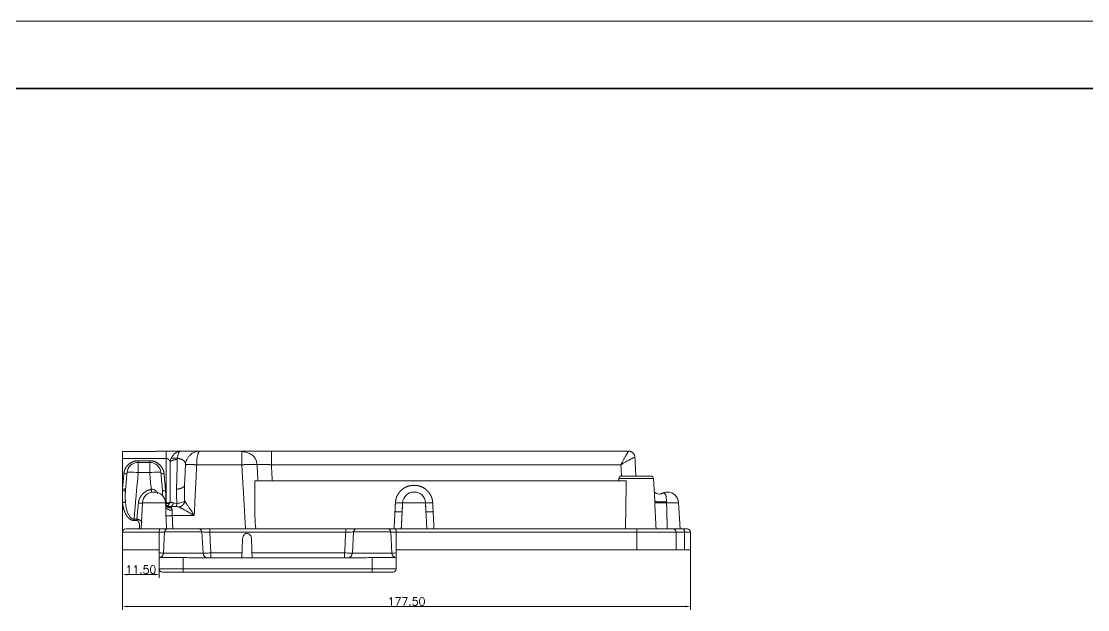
# Model space of a CAD drawing. Header units: millimetres. Extents: x 958 to 3026, y 447 to 1692.
# Drawn here: x 1344.3 to 1677.5, y 1508.7 to 1692.5 of the extents above; entities that cross this region are included whole.
import ezdxf

# ---------------------------------------------------------------- set-up
doc = ezdxf.new("R2010")
doc.units = ezdxf.units.MM
doc.layers.add('2', color=7, linetype='Continuous', true_color=0xffffff)
doc.layers.add('layer 1', color=7, linetype='Continuous')
doc.layers.add('尺寸线层2', color=3, linetype='Continuous')
doc.styles.get("Standard").update_dxf_attribs({"font": 'txt', "bigfont": 'gbcbig.shx'})
doc.styles.add('标准', font='txt.shx')
doc.dimstyles.new('小粟 Standard', dxfattribs={"dimtxt": 2.5, "dimasz": 1.5, "dimexe": 1, "dimexo": 0.05, "dimgap": 0.3, "dimtad": 1, "dimzin": 0, "dimdsep": 46, "dimtxsty": 'Standard', "dimcen": 0.09, "dimadec": 1, "dimazin": 0, "dimtfac": 1, "dimtmove": 0, "dimatfit": 3, "dimfxl": 1, "dimtolj": 1, "dimtzin": 0, "dimlwd": 13, "dimlwe": 13, "dimarcsym": 0})

# ---------------------------------------------------------------- blocks, each defined once
blk = doc.blocks.new('*D64')
at = {"layer": 'Defpoints', "color": 0}
for p in [(1375.93, 1527.4), (1387.43, 1521.4), (1387.43, 1519.64)]:
    blk.add_point(p, dxfattribs=at)
at = {"layer": '尺寸线层2', "color": 0, "lineweight": 13}
for p, q in [((1375.93, 1527.35), (1375.93, 1518.64)), ((1377.43, 1519.64), (1385.93, 1519.64)), ((1387.43, 1521.35), (1387.43, 1518.64))]:
    blk.add_line(p, q, dxfattribs=at)
at = {"layer": '尺寸线层2', "color": 0}
for points in [[(1377.43, 1519.89), (1377.43, 1519.39), (1375.93, 1519.64)], [(1385.93, 1519.89), (1385.93, 1519.39), (1387.43, 1519.64)]]:
    blk.add_solid(points, dxfattribs=at)
at = {"layer": '尺寸线层2', "color": 0, "insert": (1381.68, 1521.19), "char_height": 2.5, "attachment_point": 5, "style": '标准'}
blk.add_mtext('\\A1;11.50', dxfattribs=at)
blk = doc.blocks.new('*D65')
at = {"layer": 'Defpoints', "color": 0}
for p in [(1375.93, 1527.35), (1553.43, 1527.4), (1553.43, 1509.67)]:
    blk.add_point(p, dxfattribs=at)
at = {"layer": '尺寸线层2', "color": 0, "lineweight": 13}
for p, q in [((1375.93, 1527.3), (1375.93, 1508.67)), ((1553.43, 1527.35), (1553.43, 1508.67)), ((1377.43, 1509.67), (1551.93, 1509.67))]:
    blk.add_line(p, q, dxfattribs=at)
at = {"layer": '尺寸线层2', "color": 0}
for points in [[(1377.43, 1509.92), (1377.43, 1509.42), (1375.93, 1509.67)], [(1551.93, 1509.92), (1551.93, 1509.42), (1553.43, 1509.67)]]:
    blk.add_solid(points, dxfattribs=at)
at = {"layer": '尺寸线层2', "color": 0, "insert": (1464.68, 1511.22), "char_height": 2.5, "attachment_point": 5, "style": '标准'}
blk.add_mtext('\\A1;177.50', dxfattribs=at)

msp = doc.modelspace()

# ---------------------------------------------------------------- linework, layer by layer
at = {"layer": '2', "color": 7, "linetype": 'Continuous', "lineweight": 20}
for p, q in [((1375.926, 1558.04), (1384.926, 1558.04)), ((1389.58, 1558.2), (1386.756, 1558.2)), ((1400.111, 1558.2), (1413.214, 1558.2)), ((1422.451, 1558.2), (1534.03, 1558.2)), ((1534.033, 1558.2), (1534.03, 1558.2)), ((1380.83, 1554.7), (1384.433, 1554.7)), ((1531.001, 1549.642), (1530.963, 1548.9)), ((1542.217, 1542.66), (1541.851, 1549.642)), ((1533.327, 1548.9), (1417.315, 1548.9)), ((1381.776, 1533.9), (1382.176, 1542.071)), ((1389.436, 1540.854), (1389.377, 1542.071)), ((1389.875, 1540.9), (1390.854, 1540.9)), ((1463.455, 1542.084), (1463.309, 1539.301)), ((1470.596, 1542.084), (1470.598, 1542.084)), ((1470.743, 1539.301), (1470.598, 1542.084)), ((1550.126, 1533.9), (1549.698, 1542.084)), ((1375.926, 1527.4), (1375.926, 1532.9)), ((1376.926, 1533.9), (1387.561, 1533.9)), ((1387.426, 1532.9), (1387.426, 1527.4)), ((1389.098, 1532.953), (1388.751, 1526.322)), ((1399.756, 1533.9), (1390.097, 1533.9)), ((1401.102, 1526.322), (1400.754, 1532.953)), ((1403.181, 1533.9), (1445.672, 1533.9)), ((1448.098, 1532.953), (1447.751, 1526.322)), ((1458.756, 1533.9), (1449.097, 1533.9)), ((1460.102, 1526.322), (1459.754, 1532.953)), ((1461.288, 1533.9), (1536.676, 1533.9)), ((1461.426, 1527.4), (1461.426, 1532.9)), ((1547.926, 1533.9), (1536.676, 1533.9)), ((1547.926, 1533.9), (1550.926, 1533.9)), ((1548.926, 1532.9), (1548.926, 1527.4)), ((1552.426, 1533.9), (1550.926, 1533.9)), ((1553.426, 1532.9), (1553.426, 1527.4)), ((1375.926, 1527.4), (1387.426, 1527.4)), ((1387.426, 1527.4), (1387.426, 1526.4)), ((1461.426, 1526.4), (1461.426, 1527.4)), ((1461.426, 1527.4), (1536.676, 1527.4)), ((1536.676, 1527.4), (1548.926, 1527.4)), ((1547.559, 1527.4), (1547.559, 1527.399)), ((1548.926, 1527.4), (1551.551, 1527.4)), ((1553.426, 1527.4), (1551.551, 1527.4)), ((1387.364, 1524.9), (1387.364, 1524.9)), ((1387.426, 1521.4), (1387.426, 1524.91)), ((1397.291, 1524.9), (1451.562, 1524.9)), ((1461.426, 1521.4), (1461.426, 1524.91)), ((1461.488, 1524.9), (1461.488, 1524.9)), ((1453.926, 1520.4), (1394.926, 1520.4))]:
    msp.add_line(p, q, dxfattribs=at)
at = {"layer": '2', "color": 155, "linetype": 'Continuous', "lineweight": 13}
for p, q in [((1375.926, 1555.937), (1389.58, 1555.937)), ((1380.83, 1555.203), (1384.433, 1555.203)), ((1380.83, 1551.506), (1380.83, 1554.7)), ((1384.433, 1554.7), (1384.433, 1551.506)), ((1389.58, 1542.017), (1389.58, 1555.937)), ((1390.827, 1542.348), (1390.827, 1554.943)), ((1399.113, 1553.936), (1413.214, 1553.936)), ((1422.451, 1553.936), (1531.66, 1553.936)), ((1384.433, 1551.506), (1380.83, 1551.506)), ((1541.851, 1549.642), (1531.001, 1549.642)), ((1389.377, 1542.071), (1382.176, 1542.071)), ((1389.563, 1541.907), (1389.4, 1541.907)), ((1470.598, 1542.084), (1463.455, 1542.084)), ((1549.698, 1542.084), (1545.932, 1542.084)), ((1380.407, 1536.943), (1379.556, 1536.943)), ((1380.407, 1536.534), (1379.556, 1536.534)), ((1398.336, 1538.057), (1391.478, 1538.057)), ((1387.426, 1532.9), (1375.926, 1532.9)), ((1400.754, 1532.953), (1389.098, 1532.953)), ((1403.181, 1533.9), (1403.181, 1532.9)), ((1445.672, 1532.9), (1403.181, 1532.9)), ((1445.672, 1533.9), (1445.672, 1532.9)), ((1459.754, 1532.953), (1448.098, 1532.953)), ((1536.676, 1532.9), (1461.426, 1532.9)), ((1536.676, 1533.9), (1536.676, 1532.9)), ((1536.676, 1532.9), (1536.676, 1527.4)), ((1548.926, 1532.9), (1536.676, 1532.9)), ((1551.551, 1532.9), (1548.926, 1532.9)), ((1551.551, 1532.9), (1551.551, 1527.4)), ((1553.426, 1532.9), (1551.551, 1532.9)), ((1388.751, 1526.322), (1401.102, 1526.322)), ((1403.525, 1524.9), (1403.525, 1526.4)), ((1403.525, 1526.4), (1413.279, 1526.4)), ((1416.374, 1526.4), (1445.328, 1526.4)), ((1445.328, 1526.4), (1445.328, 1524.9)), ((1447.751, 1526.322), (1460.102, 1526.322)), ((1394.926, 1524.948), (1394.926, 1521.4)), ((1453.926, 1524.948), (1453.926, 1521.4)), ((1394.926, 1520.4), (1394.926, 1521.4)), ((1394.926, 1521.4), (1453.926, 1521.4)), ((1453.926, 1520.4), (1453.926, 1521.4))]:
    msp.add_line(p, q, dxfattribs=at)
at = {"layer": '2', "color": 7, "linetype": 'Continuous', "lineweight": 20, "extrusion": (0, 0, -1)}
for centre, radius, start, end in [((-1534.033, 1556.2), 2, 90, 112.35627), ((-1534.033, 1556.2), 2, 157.08244, 177), ((-1380.83, 1551.2), 3.5, 5, 90), ((-1384.433, 1551.2), 3.5, 90, 175), ((-1385.672, 1541.9), 3.5, 2.8, 90), ((-1385.881, 1541.9), 3.5, 90, 177.2), ((-1376.926, 1532.9), 1, 0, 90), ((-1387.253, 1526.4), 1.5, 183, 262.36063), ((-1402.6, 1526.4), 1.5, 270, 357), ((-1446.253, 1526.4), 1.5, 183, 270), ((-1461.6, 1526.4), 1.5, 277.56459, 357), ((-1460.426, 1521.4), 1, 180, 270)]:
    msp.add_arc(centre, radius, start, end, dxfattribs=at)
at = {"layer": '2', "color": 7, "linetype": 'Continuous', "lineweight": 20}
for centre, radius, start, end in [((1531.8, 1549.6), 0.8, 90, 177), ((1541.053, 1549.6), 0.8, 3, 90), ((1466.95, 1541.9), 3.5, 90, 177), ((1467.102, 1541.9), 3.5, 3, 90), ((1546.05, 1541.9), 3.5, 90, 124.02832), ((1546.202, 1541.9), 3.5, 3, 90), ((1390.097, 1532.9), 1, 90, 177), ((1399.756, 1532.9), 1, 3, 90), ((1449.097, 1532.9), 1, 90, 177), ((1458.756, 1532.9), 1, 3, 90), ((1552.426, 1532.9), 1, 0, 90), ((1388.426, 1521.4), 1, 180, 270)]:
    msp.add_arc(centre, radius, start, end, dxfattribs=at)
msp.add_ellipse((1547.926, 1532.9), major_axis=(0, 1), ratio=0.9999949, start_param=4.712389, end_param=6.2831853, dxfattribs=at)
at = {"layer": '2', "color": 155, "linetype": 'Continuous', "lineweight": 13}
msp.add_ellipse((1550.926, 1532.9), major_axis=(0, -1), ratio=0.6249918, start_param=1.5707963, end_param=3.1415927, dxfattribs=at)
at = {"layer": '2', "color": 7, "linetype": 'Continuous', "lineweight": 20}
for points, degree in [([(1375.926, 1555.937), (1375.926, 1557.548), (1375.926, 1558.04)], 2), ([(1389.58, 1558.2), (1392.343, 1558.2), (1394.139, 1558.2)], 2), ([(1413.214, 1558.2), (1413.214, 1558.2), (1413.214, 1558.192), (1413.214, 1558.176), (1413.214, 1558.152), (1413.214, 1558.119)], 5), ([(1536.339, 1550.4), (1536.236, 1552.369), (1536.133, 1554.337), (1536.03, 1556.305)], 3), ([(1375.926, 1546.291), (1375.926, 1555.937)], 1), ([(1395.31, 1547.656), (1395.617, 1553.92)], 1), ([(1417.444, 1555.792), (1417.741, 1555.226), (1417.919, 1554.598), (1417.956, 1553.959)], 3), ([(1418.248, 1548.9), (1418.151, 1550.587), (1418.053, 1552.273), (1417.956, 1553.959)], 3), ([(1376.877, 1546.18), (1377.343, 1551.506)], 1), ([(1388.386, 1546.182), (1388.231, 1547.957), (1388.075, 1549.731), (1387.92, 1551.506)], 3), ([(1375.926, 1545.771), (1375.926, 1546.291)], 1), ([(1417.315, 1548.9), (1417.315, 1537.857)], 1), ([(1533.092, 1533.9), (1533.327, 1548.9)], 1), ([(1375.926, 1542.107), (1375.926, 1545.771)], 1), ([(1385.881, 1545.4), (1385.881, 1545.4), (1385.672, 1545.4), (1385.672, 1545.4)], 3), ([(1385.672, 1545.4), (1385.672, 1545.4), (1385.881, 1545.4), (1385.881, 1545.4)], 3), ([(1467.102, 1545.4), (1467.102, 1545.4), (1466.95, 1545.4), (1466.95, 1545.4)], 3), ([(1466.95, 1545.4), (1466.95, 1545.4), (1467.102, 1545.4), (1467.102, 1545.4)], 3), ([(1542.247, 1542.084), (1542.237, 1542.276), (1542.227, 1542.468), (1542.217, 1542.66)], 3), ([(1542.294, 1542.566), (1542.265, 1542.584), (1542.242, 1542.602), (1542.227, 1542.621), (1542.218, 1542.64), (1542.217, 1542.66)], 5), ([(1542.294, 1542.566), (1542.265, 1542.584), (1542.242, 1542.602), (1542.227, 1542.621), (1542.218, 1542.64), (1542.217, 1542.66)], 5), ([(1546.202, 1545.4), (1546.202, 1545.4), (1546.05, 1545.4), (1546.05, 1545.4)], 3), ([(1546.05, 1545.4), (1546.05, 1545.4), (1546.202, 1545.4), (1546.202, 1545.4)], 3), ([(1375.926, 1533.9), (1375.926, 1542.107)], 1), ([(1389.49, 1540.609), (1389.471, 1540.657), (1389.456, 1540.706), (1389.445, 1540.755), (1389.439, 1540.804), (1389.436, 1540.854)], 5), ([(1463.309, 1539.301), (1463.339, 1539.858), (1463.368, 1540.414), (1463.397, 1540.971), (1463.427, 1541.527), (1463.456, 1542.084)], 5), ([(1463.418, 1542.061), (1463.435, 1542.065), (1463.448, 1542.069), (1463.456, 1542.074), (1463.458, 1542.079), (1463.456, 1542.084)], 5), ([(1470.596, 1542.084), (1470.626, 1541.527), (1470.656, 1540.971), (1470.685, 1540.414), (1470.714, 1539.858), (1470.743, 1539.301)], 5), ([(1470.635, 1542.061), (1470.617, 1542.065), (1470.605, 1542.069), (1470.597, 1542.074), (1470.594, 1542.079), (1470.596, 1542.084)], 5), ([(1417.543, 1533.9), (1417.467, 1535.219), (1417.391, 1536.538), (1417.315, 1537.857)], 3), ([(1375.926, 1532.9), (1375.926, 1533.9)], 1), ([(1413.226, 1524.9), (1413.429, 1530.698)], 1), ([(1416.426, 1524.9), (1416.224, 1530.698)], 1), ([(1397.291, 1524.9), (1396.503, 1524.9), (1395.715, 1524.948), (1394.926, 1524.948)], 3), ([(1453.926, 1524.948), (1453.138, 1524.948), (1452.35, 1524.9), (1451.562, 1524.9)], 3)]:
    msp.add_open_spline(points, degree=degree, dxfattribs=at)
for points, degree, knots in [([(1386.756, 1558.2), (1386.711, 1558.199), (1386.623, 1558.195), (1386.403, 1558.165), (1386.058, 1558.109), (1385.62, 1558.062), (1385.299, 1558.046), (1385.096, 1558.041), (1384.991, 1558.04), (1384.926, 1558.04)], 3, [0, 0, 0, 0, 0.1332817, 0.2596406, 0.4983963, 0.7371991, 0.8643377, 0.9174623, 1, 1, 1, 1]), ([(1391.15, 1555.927), (1391.298, 1556.208), (1391.651, 1556.873), (1392.436, 1557.651), (1393.324, 1558.128), (1393.897, 1558.179), (1394.139, 1558.2)], 3, [0, 0, 0, 0, 0.2117406, 0.5021354, 0.78966, 1, 1, 1, 1]), ([(1394.139, 1558.2), (1394.078, 1558.194), (1393.95, 1558.18), (1393.713, 1558.024), (1393.436, 1557.62), (1393.206, 1556.876), (1393.117, 1556.212), (1393.079, 1555.927)], 3, [0, 0, 0, 0, 0.1182801, 0.2491641, 0.4981889, 0.7850853, 1, 1, 1, 1]), ([(1394.139, 1558.2), (1394.856, 1558.2), (1396.144, 1558.2), (1397.858, 1558.2), (1398.711, 1558.2), (1399.411, 1558.2), (1399.936, 1558.2), (1400.111, 1558.2), (1400.111, 1558.2)], 2, [0, 0, 0, 0.125, 0.25, 0.5, 0.5, 0.75, 0.875, 1, 1, 1]), ([(1395.618, 1553.936), (1395.645, 1554.201), (1395.702, 1554.748), (1395.981, 1555.552), (1396.417, 1556.323), (1397.201, 1557.224), (1398.227, 1557.856), (1399.318, 1558.161), (1399.854, 1558.188), (1400.111, 1558.2)], 3, [0, 0, 0, 0, 0.1155884, 0.2386253, 0.3676232, 0.500526, 0.7601048, 0.8850283, 1, 1, 1, 1]), ([(1413.594, 1558.187), (1413.594, 1558.185), (1413.587, 1558.18), (1413.549, 1558.17), (1413.442, 1558.15), (1413.319, 1558.133), (1413.214, 1558.12)], 3, [0, 0, 0, 0, 0.1268694, 0.321086, 0.5310253, 1, 1, 1, 1]), ([(1417.448, 1555.793), (1417.253, 1556.155), (1416.756, 1556.818), (1415.889, 1557.352), (1415.021, 1557.684), (1414.34, 1557.878), (1413.796, 1558), (1413.429, 1558.076), (1413.281, 1558.106), (1413.214, 1558.12)], 3, [0, 0, 0, 0, 0.2416403, 0.5072249, 0.6414975, 0.7708054, 0.8911865, 0.9472504, 1, 1, 1, 1]), ([(1413.464, 1558.2), (1413.464, 1558.2), (1413.792, 1558.2), (1414.779, 1558.2), (1417.41, 1558.2), (1419.794, 1558.2), (1421.52, 1558.2), (1422.451, 1558.2)], 2, [0, 0, 0, 0.125, 0.25, 0.5, 0.75, 0.875, 1, 1, 1]), ([(1534.033, 1558.2), (1534.539, 1558.2), (1535.042, 1558), (1535.777, 1557.303), (1536.003, 1556.811), (1536.03, 1556.305)], 3, [0, 0, 0, 0, 0.5, 0.5, 1, 1, 1, 1]), ([(1389.58, 1555.937), (1389.706, 1555.937), (1389.832, 1555.917), (1389.955, 1555.878), (1390.25, 1555.734), (1390.5, 1555.496), (1390.63, 1555.327), (1390.738, 1555.141), (1390.827, 1554.943)], 5, [0, 0, 0, 0, 0, 0, 0.3975342, 0.3975342, 0.3975342, 1, 1, 1, 1, 1, 1]), ([(1380.83, 1551.506), (1379.921, 1551.584), (1379.018, 1551.63), (1377.729, 1551.63), (1377.35, 1551.584), (1377.343, 1551.506)], 3, [0, 0, 0, 0, 0.5, 0.5, 1, 1, 1, 1]), ([(1387.92, 1551.506), (1387.913, 1551.584), (1387.534, 1551.63), (1386.245, 1551.63), (1385.342, 1551.584), (1384.433, 1551.506)], 3, [0, 0, 0, 0, 0.5, 0.5, 1, 1, 1, 1]), ([(1541.053, 1550.4), (1541.053, 1550.4), (1540.554, 1550.4), (1538.841, 1550.4), (1537.638, 1550.4), (1535.215, 1550.4), (1534.012, 1550.4), (1532.299, 1550.4), (1531.801, 1550.4), (1531.8, 1550.4)], 3, [0, 0, 0, 0, 0.2500237, 0.2500237, 0.5000475, 0.5000475, 0.7500712, 0.7500712, 1, 1, 1, 1]), ([(1544.345, 1544.948), (1544.223, 1544.837), (1543.919, 1544.743), (1543.227, 1544.814), (1542.749, 1545.014), (1542.459, 1545.213), (1542.348, 1545.3), (1542.312, 1545.316), (1542.298, 1545.309), (1542.295, 1545.307)], 3, [0, 0, 0, 0, 0.3337183, 0.5822124, 0.75145, 0.8595933, 0.916024, 0.9815497, 1, 1, 1, 1]), ([(1544.092, 1544.801), (1544.141, 1544.833), (1544.236, 1544.894), (1544.341, 1544.947), (1544.397, 1544.972), (1544.406, 1544.976)], 3, [0, 0, 0, 0, 0.4680949, 0.9073999, 1, 1, 1, 1]), ([(1389.888, 1540.881), (1389.889, 1540.879), (1389.873, 1540.883), (1389.686, 1540.946), (1389.523, 1541.15), (1389.383, 1541.348)], 3, [0, 0, 0, 0, 0.1385544, 0.4230603, 1, 1, 1, 1]), ([(1389.984, 1541.093), (1389.925, 1541.036), (1389.808, 1540.926), (1389.695, 1540.909), (1389.639, 1540.9)], 3, [0, 0, 0, 0, 0.50729, 1, 1, 1, 1]), ([(1398.336, 1538.057), (1398.127, 1538.184), (1397.704, 1538.439), (1397.178, 1538.759), (1396.753, 1539.012), (1396.43, 1539.2), (1396.153, 1539.357), (1395.936, 1539.476), (1395.581, 1539.666), (1395.183, 1539.884), (1394.747, 1540.127), (1394.455, 1540.289), (1394.191, 1540.434), (1393.954, 1540.56), (1393.743, 1540.668), (1393.619, 1540.725), (1393.56, 1540.753)], 3, [0, 0, 0, 0, 0.1217853, 0.2458953, 0.3087614, 0.3721157, 0.4359192, 0.4725654, 0.5001327, 0.6453621, 0.7128242, 0.7768779, 0.8375648, 0.8949349, 0.9490518, 1, 1, 1, 1]), ([(1387.426, 1532.9), (1387.426, 1533.011), (1387.429, 1533.124), (1387.44, 1533.334), (1387.448, 1533.433), (1387.468, 1533.607), (1387.48, 1533.684), (1387.505, 1533.804), (1387.519, 1533.848), (1387.542, 1533.891), (1387.551, 1533.899), (1387.56, 1533.9), (1387.561, 1533.9), (1387.561, 1533.9)], 3, [0, 0, 0, 0, 0.2121859, 0.2121859, 0.4242994, 0.4242994, 0.6375488, 0.6375488, 0.8529855, 0.8529855, 0.9921279, 0.9921279, 1, 1, 1, 1]), ([(1387.561, 1533.9), (1387.699, 1533.9), (1387.835, 1533.9), (1387.968, 1533.9), (1388.333, 1533.9), (1388.679, 1533.9), (1389.273, 1533.9), (1389.53, 1533.9), (1389.818, 1533.9), (1389.899, 1533.9), (1389.965, 1533.9)], 3, [0, 0, 0, 0, 0.1267141, 0.1267141, 0.1267141, 0.4797726, 0.4797726, 0.8323386, 0.8323386, 1, 1, 1, 1]), ([(1399.892, 1533.9), (1399.975, 1533.9), (1400.081, 1533.9), (1400.414, 1533.9), (1400.683, 1533.9), (1401.296, 1533.9), (1401.649, 1533.9), (1402.39, 1533.9), (1402.788, 1533.9), (1403.181, 1533.9)], 3, [0, 0, 0, 0, 0.1681121, 0.1681121, 0.4452959, 0.4452959, 0.7226534, 0.7226534, 1, 1, 1, 1]), ([(1445.672, 1533.9), (1446.092, 1533.9), (1446.518, 1533.9), (1447.278, 1533.9), (1447.626, 1533.9), (1448.226, 1533.9), (1448.486, 1533.9), (1448.789, 1533.9), (1448.877, 1533.9), (1448.949, 1533.9)], 3, [0, 0, 0, 0, 0.2993957, 0.2993957, 0.5782239, 0.5782239, 0.8567191, 0.8567191, 1, 1, 1, 1]), ([(1458.882, 1533.9), (1458.949, 1533.9), (1459.032, 1533.9), (1459.323, 1533.9), (1459.58, 1533.9), (1460.174, 1533.9), (1460.52, 1533.9), (1460.885, 1533.9), (1461.016, 1533.9), (1461.151, 1533.9), (1461.288, 1533.9)], 3, [0, 0, 0, 0, 0.1721217, 0.1721217, 0.5232316, 0.5232316, 0.8748319, 0.8748319, 0.8748319, 1, 1, 1, 1]), ([(1461.426, 1532.9), (1461.426, 1533.011), (1461.424, 1533.124), (1461.413, 1533.334), (1461.405, 1533.433), (1461.385, 1533.607), (1461.373, 1533.684), (1461.347, 1533.804), (1461.332, 1533.848), (1461.309, 1533.891), (1461.299, 1533.899), (1461.289, 1533.9), (1461.289, 1533.9), (1461.288, 1533.9)], 3, [0, 0, 0, 0, 0.2122575, 0.2122575, 0.4244407, 0.4244407, 0.6377884, 0.6377884, 0.8533129, 0.8533129, 0.991948, 0.991948, 1, 1, 1, 1]), ([(1416.224, 1530.698), (1416.216, 1530.934), (1416.176, 1531.171), (1416.035, 1531.602), (1415.937, 1531.802), (1415.713, 1532.106), (1415.598, 1532.224), (1415.362, 1532.392), (1415.244, 1532.451), (1414.996, 1532.525), (1414.863, 1532.538), (1414.619, 1532.516), (1414.504, 1532.485), (1414.289, 1532.39), (1414.187, 1532.324), (1413.959, 1532.132), (1413.843, 1531.989), (1413.625, 1531.629), (1413.538, 1531.397), (1413.453, 1531.009), (1413.434, 1530.854), (1413.429, 1530.698)], 3, [0, 0, 0, 0, 0.1402589, 0.1402589, 0.2695753, 0.2695753, 0.3650388, 0.3650388, 0.4415166, 0.4415166, 0.5186178, 0.5186178, 0.5871248, 0.5871248, 0.6576653, 0.6576653, 0.7641176, 0.7641176, 0.9080386, 0.9080386, 1, 1, 1, 1]), ([(1387.426, 1524.904), (1387.426, 1524.917), (1387.426, 1524.962), (1387.426, 1525.34), (1387.426, 1525.856), (1387.426, 1526.4)], 3, [0, 0, 0, 0, 0.3845142, 0.3845142, 1, 1, 1, 1]), ([(1461.426, 1526.4), (1461.426, 1525.861), (1461.426, 1525.35), (1461.426, 1524.88), (1461.426, 1524.898), (1461.426, 1524.902)], 3, [0, 0, 0, 0, 0.5, 0.5, 1, 1, 1, 1]), ([(1394.926, 1524.948), (1392.941, 1524.948), (1390.996, 1524.942), (1388.289, 1524.927), (1387.487, 1524.917), (1387.43, 1524.911)], 3, [0, 0, 0, 0, 0.5094609, 0.5094609, 1, 1, 1, 1]), ([(1461.423, 1524.911), (1461.366, 1524.917), (1460.565, 1524.927), (1457.856, 1524.942), (1455.912, 1524.948), (1453.926, 1524.948)], 3, [0, 0, 0, 0, 0.4905654, 0.4905654, 1, 1, 1, 1]), ([(1394.926, 1520.4), (1393.208, 1520.4), (1391.522, 1520.4), (1389.13, 1520.4), (1388.426, 1520.4), (1388.426, 1520.4)], 3, [0, 0, 0, 0, 0.5, 0.5, 1, 1, 1, 1]), ([(1460.426, 1520.4), (1460.426, 1520.4), (1459.723, 1520.4), (1457.331, 1520.4), (1455.645, 1520.4), (1453.926, 1520.4)], 3, [0, 0, 0, 0, 0.5, 0.5, 1, 1, 1, 1])]:
    msp.add_open_spline(points, degree=degree, knots=knots, dxfattribs=at)
at = {"layer": '2', "color": 155, "linetype": 'Continuous', "lineweight": 13}
for points, degree in [([(1389.58, 1555.937), (1389.58, 1557.304), (1389.58, 1558.2), (1389.58, 1558.2)], 3), ([(1391.149, 1555.927), (1391.434, 1556.023), (1391.787, 1556.074), (1392.193, 1556.074), (1392.632, 1556.023), (1393.079, 1555.927)], 5), ([(1536.03, 1556.305), (1536.028, 1556.307), (1536.026, 1556.308), (1536.024, 1556.31)], 3), ([(1380.83, 1555.203), (1380.83, 1554.9), (1380.83, 1554.7), (1380.83, 1554.7)], 3), ([(1384.433, 1555.203), (1384.433, 1555.021), (1384.433, 1554.866), (1384.433, 1554.756), (1384.433, 1554.701), (1384.433, 1554.7)], 5), ([(1390.827, 1554.943), (1391.124, 1555.163), (1391.519, 1555.351), (1391.993, 1555.491), (1392.514, 1555.575), (1393.045, 1555.599)], 5), ([(1392.818, 1546.333), (1392.894, 1549.422), (1392.969, 1552.511), (1393.045, 1555.599)], 3), ([(1393.045, 1555.599), (1393.047, 1555.667), (1393.051, 1555.734), (1393.057, 1555.8), (1393.067, 1555.865), (1393.079, 1555.927)], 5), ([(1399.113, 1553.932), (1398.336, 1538.057)], 1), ([(1414.369, 1533.9), (1413.214, 1553.936)], 1), ([(1422.742, 1548.9), (1422.645, 1550.579), (1422.548, 1552.257), (1422.451, 1553.936)], 3), ([(1531.846, 1550.386), (1531.66, 1553.936)], 1), ([(1375.926, 1546.291), (1376.347, 1551.096)], 1), ([(1376.347, 1551.096), (1376.651, 1551.076), (1376.956, 1551.114), (1377.2, 1551.214), (1377.33, 1551.355), (1377.343, 1551.506)], 5), ([(1379.556, 1536.943), (1379.98, 1541.797), (1380.405, 1546.651), (1380.83, 1551.506)], 3), ([(1384.433, 1551.506), (1384.587, 1549.751), (1384.74, 1547.996), (1384.894, 1546.241)], 3), ([(1388.916, 1551.096), (1388.409, 1551.062), (1387.942, 1551.254), (1387.92, 1551.506)], 3), ([(1388.916, 1551.096), (1389.382, 1545.772)], 1), ([(1376.923, 1546.701), (1376.909, 1546.55), (1376.78, 1546.41), (1376.536, 1546.309), (1376.231, 1546.271), (1375.926, 1546.291)], 5), ([(1375.926, 1545.771), (1376.222, 1545.758), (1376.512, 1545.799), (1376.742, 1545.899), (1376.864, 1546.034), (1376.877, 1546.18)], 5), ([(1376.839, 1542.49), (1376.784, 1543.229), (1376.762, 1543.965), (1376.774, 1544.702), (1376.812, 1545.442), (1376.877, 1546.18)], 5), ([(1384.894, 1546.241), (1384.93, 1546.04), (1384.966, 1545.842), (1385.002, 1545.65), (1385.036, 1545.469), (1385.067, 1545.302)], 5), ([(1388.386, 1546.182), (1388.42, 1545.79), (1388.447, 1545.397), (1388.466, 1545.004), (1388.477, 1544.61), (1388.48, 1544.216)], 5), ([(1389.382, 1545.772), (1389.077, 1545.752), (1388.773, 1545.79), (1388.528, 1545.891), (1388.399, 1546.031), (1388.386, 1546.182)], 5), ([(1395.375, 1542.522), (1395.289, 1543.542), (1395.245, 1544.564), (1395.238, 1545.591), (1395.26, 1546.622), (1395.31, 1547.656)], 5), ([(1375.926, 1542.107), (1376.158, 1542.128), (1376.389, 1542.183), (1376.594, 1542.269), (1376.747, 1542.375), (1376.839, 1542.49)], 5), ([(1380.407, 1536.943), (1380.901, 1541.995)], 1), ([(1382.177, 1541.902), (1381.964, 1541.908), (1381.721, 1541.922), (1381.455, 1541.941), (1381.178, 1541.966), (1380.901, 1541.995)], 5), ([(1389.358, 1542.29), (1389.4, 1541.907)], 1), ([(1389.513, 1541.454), (1389.487, 1541.533), (1389.463, 1541.618), (1389.44, 1541.709), (1389.419, 1541.806), (1389.4, 1541.907)], 5), ([(1389.563, 1541.907), (1389.555, 1541.806), (1389.546, 1541.71), (1389.536, 1541.619), (1389.525, 1541.534), (1389.513, 1541.454)], 5), ([(1389.58, 1542.017), (1389.58, 1541.994), (1389.578, 1541.971), (1389.575, 1541.949), (1389.57, 1541.927), (1389.563, 1541.907)], 5), ([(1389.563, 1541.907), (1389.82, 1541.843), (1390.076, 1541.81), (1390.316, 1541.81), (1390.522, 1541.843), (1390.684, 1541.907)], 5), ([(1389.58, 1542.017), (1390.071, 1542.017), (1390.554, 1542.145), (1390.827, 1542.348)], 3), ([(1389.698, 1541.027), (1389.756, 1541.032), (1389.815, 1541.041), (1389.872, 1541.054), (1389.929, 1541.071), (1389.984, 1541.092)], 5), ([(1390.684, 1541.907), (1390.722, 1541.99), (1390.756, 1542.076), (1390.785, 1542.165), (1390.809, 1542.256), (1390.827, 1542.348)], 5), ([(1391.841, 1542.036), (1391.735, 1541.631), (1391.566, 1541.28), (1391.346, 1541.027), (1391.1, 1540.9), (1390.854, 1540.9)], 5), ([(1390.854, 1540.9), (1391.196, 1540.9), (1391.55, 1540.893), (1391.915, 1540.883), (1392.29, 1540.874), (1392.67, 1540.868)], 5), ([(1391.478, 1538.057), (1391.454, 1538.409), (1391.446, 1538.76), (1391.452, 1539.103), (1391.458, 1539.431), (1391.434, 1539.731)], 5), ([(1392.67, 1540.868), (1392.73, 1540.921), (1392.79, 1541.055), (1392.846, 1541.268), (1392.894, 1541.544), (1392.931, 1541.861)], 5), ([(1393.56, 1540.753), (1394.07, 1540.818), (1394.58, 1541.064), (1395.008, 1541.481), (1395.278, 1541.995), (1395.375, 1542.522)], 5), ([(1461.063, 1539.301), (1461.21, 1542.084)], 1), ([(1472.843, 1542.084), (1472.99, 1539.301)], 1), ([(1542.668, 1533.9), (1542.528, 1536.628), (1542.388, 1539.356), (1542.247, 1542.084)], 3), ([(1545.932, 1542.084), (1545.929, 1542.141), (1545.926, 1542.199), (1545.923, 1542.257), (1545.92, 1542.314), (1545.917, 1542.372)], 5), ([(1546.144, 1533.9), (1546.1, 1535.537), (1546.057, 1537.174), (1546.015, 1538.811), (1545.973, 1540.447), (1545.932, 1542.084)], 5), ([(1379.556, 1536.534), (1379.556, 1536.609), (1379.556, 1536.688), (1379.556, 1536.772), (1379.556, 1536.857), (1379.556, 1536.943)], 5), ([(1380.407, 1536.534), (1380.407, 1536.659), (1380.407, 1536.8), (1380.407, 1536.943)], 3), ([(1389.689, 1533.9), (1389.63, 1535.288), (1389.571, 1536.676), (1389.512, 1538.064)], 3), ([(1391.478, 1538.057), (1390.922, 1538.035), (1390.367, 1538.023), (1389.902, 1538.025), (1389.612, 1538.04), (1389.512, 1538.064)], 5), ([(1391.642, 1533.9), (1391.61, 1534.732), (1391.577, 1535.563), (1391.544, 1536.395), (1391.511, 1537.226), (1391.478, 1538.057)], 5), ([(1460.786, 1533.9), (1461.063, 1539.301)], 1), ([(1463.031, 1533.9), (1463.086, 1534.981), (1463.141, 1536.061), (1463.197, 1537.141), (1463.253, 1538.221), (1463.309, 1539.301)], 5), ([(1471.022, 1533.9), (1470.929, 1535.701), (1470.836, 1537.501), (1470.743, 1539.301)], 3), ([(1472.99, 1539.301), (1473.267, 1533.9)], 1), ([(1403.181, 1532.9), (1403.296, 1530.734), (1403.41, 1528.567), (1403.525, 1526.4)], 3), ([(1445.328, 1526.4), (1445.443, 1528.567), (1445.557, 1530.734), (1445.672, 1532.9)], 3)]:
    msp.add_open_spline(points, degree=degree, dxfattribs=at)
for points, degree, knots in [([(1400.111, 1558.2), (1400.054, 1558.187), (1399.936, 1558.159), (1399.796, 1557.967), (1399.683, 1557.741), (1399.598, 1557.528), (1399.513, 1557.276), (1399.403, 1556.913), (1399.288, 1556.391), (1399.211, 1555.79), (1399.165, 1555.255), (1399.139, 1554.828), (1399.12, 1554.386), (1399.115, 1554.086), (1399.113, 1553.936)], 3, [0, 0, 0, 0, 0.1173161, 0.2408699, 0.3045611, 0.3691558, 0.434374, 0.4999178, 0.6165452, 0.7405087, 0.8045562, 0.8694307, 0.9347196, 1, 1, 1, 1]), ([(1413.214, 1558.119), (1413.214, 1558.022), (1413.214, 1557.854), (1413.214, 1557.617), (1413.214, 1556.917), (1413.214, 1555.93), (1413.214, 1555.294), (1413.214, 1554.618), (1413.214, 1553.936)], 5, [0, 0, 0, 0, 0, 0, 0.428305, 0.428305, 0.428305, 1, 1, 1, 1, 1, 1]), ([(1422.451, 1558.2), (1422.451, 1558.2), (1422.451, 1557.749), (1422.451, 1556.181), (1422.451, 1555.073), (1422.451, 1553.936)], 3, [0, 0, 0, 0, 0.5, 0.5, 1, 1, 1, 1]), ([(1531.66, 1553.936), (1531.793, 1554.191), (1531.994, 1554.578), (1532.254, 1555.089), (1532.451, 1555.474), (1532.649, 1555.851), (1532.847, 1556.214), (1533.044, 1556.559), (1533.305, 1556.971), (1533.532, 1557.337), (1533.703, 1557.642), (1533.812, 1557.839), (1533.899, 1557.999), (1533.965, 1558.114), (1534.011, 1558.187), (1534.023, 1558.196), (1534.03, 1558.2)], 3, [0, 0, 0, 0, 0.118408, 0.1796772, 0.2421105, 0.3055342, 0.3697495, 0.4345359, 0.4996572, 0.6217272, 0.6840288, 0.7469438, 0.8102635, 0.8737346, 0.9370763, 1, 1, 1, 1]), ([(1536.024, 1556.31), (1536.014, 1556.311), (1535.993, 1556.312), (1535.916, 1556.284), (1535.8, 1556.234), (1535.64, 1556.16), (1535.438, 1556.061), (1535.191, 1555.937), (1534.904, 1555.789), (1534.488, 1555.563), (1533.913, 1555.255), (1533.17, 1554.855), (1532.405, 1554.422), (1531.906, 1554.096), (1531.66, 1553.936)], 3, [0, 0, 0, 0, 0.055134, 0.1125186, 0.1721419, 0.2339371, 0.2977868, 0.3635302, 0.4309725, 0.4998966, 0.6280909, 0.7550677, 0.8793594, 1, 1, 1, 1]), ([(1536.024, 1556.31), (1536.008, 1556.613), (1535.934, 1556.912), (1535.803, 1557.194), (1535.442, 1557.695), (1534.924, 1558.028), (1534.635, 1558.143), (1534.332, 1558.2), (1534.03, 1558.2)], 5, [0, 0, 0, 0, 0, 0, 0.5, 0.5, 0.5, 1, 1, 1, 1, 1, 1]), ([(1376.347, 1551.096), (1376.487, 1552.7), (1377.612, 1553.85), (1378.937, 1555.203), (1380.83, 1555.203)], 2, [0, 0, 0, 0.5, 0.5, 1, 1, 1]), ([(1384.433, 1555.203), (1386.327, 1555.203), (1387.651, 1553.849), (1388.776, 1552.699), (1388.916, 1551.096)], 2, [0, 0, 0, 0.5, 0.5, 1, 1, 1]), ([(1390.827, 1554.943), (1390.868, 1555.115), (1390.949, 1555.455), (1391.083, 1555.771), (1391.15, 1555.927)], 3, [0, 0, 0, 0, 0.5057843, 1, 1, 1, 1]), ([(1393.079, 1555.927), (1393.43, 1555.921), (1393.772, 1555.876), (1394.084, 1555.793), (1394.601, 1555.587), (1394.985, 1555.31), (1395.137, 1555.169), (1395.406, 1554.848), (1395.557, 1554.5), (1395.607, 1554.309), (1395.626, 1554.115), (1395.617, 1553.92)], 5, [0, 0, 0, 0, 0, 0, 0.3427772, 0.3427772, 0.3427772, 0.6474153, 0.6474153, 0.6474153, 1, 1, 1, 1, 1, 1]), ([(1399.113, 1553.932), (1398.199, 1553.977), (1397.291, 1554.002), (1395.997, 1553.997), (1395.619, 1553.968), (1395.617, 1553.92)], 3, [0, 0, 0, 0, 0.5, 0.5, 1, 1, 1, 1]), ([(1395.618, 1553.936), (1395.619, 1553.965), (1395.728, 1553.988), (1395.944, 1554.004), (1396.569, 1554.019), (1397.497, 1554.004), (1398.017, 1553.988), (1398.565, 1553.965), (1399.113, 1553.936)], 5, [0, 0, 0, 0, 0, 0, 0.5, 0.5, 0.5, 1, 1, 1, 1, 1, 1]), ([(1413.214, 1553.936), (1414.274, 1553.994), (1415.333, 1554.037), (1416.281, 1554.059), (1417.307, 1554.057), (1417.808, 1554.015), (1417.906, 1553.999), (1417.955, 1553.981), (1417.956, 1553.959)], 5, [0, 0, 0, 0, 0, 0, 0.7126562, 0.7126562, 0.7126562, 1, 1, 1, 1, 1, 1]), ([(1418.257, 1554.027), (1418.426, 1554.04), (1418.652, 1554.048), (1418.932, 1554.052), (1419.684, 1554.05), (1420.641, 1554.023), (1421.229, 1554), (1421.84, 1553.971), (1422.451, 1553.936)], 5, [0, 0, 0, 0, 0, 0, 0.4345117, 0.4345117, 0.4345117, 1, 1, 1, 1, 1, 1]), ([(1380.901, 1541.995), (1380.922, 1542.188), (1380.99, 1542.562), (1381.134, 1543.106), (1381.458, 1543.831), (1381.886, 1544.453), (1382.11, 1544.702), (1382.429, 1545.056), (1383.067, 1545.542), (1383.713, 1545.9), (1384.286, 1546.1), (1384.686, 1546.204), (1384.894, 1546.241)], 2, [0, 0, 0, 0.0625, 0.125, 0.25, 0.3928571, 0.5, 0.5, 0.6428571, 0.75, 0.875, 0.9375, 1, 1, 1]), ([(1384.894, 1546.241), (1384.996, 1546.258), (1385.198, 1546.292), (1385.507, 1546.258), (1385.807, 1546.158), (1386.095, 1545.988), (1386.368, 1545.751), (1386.625, 1545.447), (1386.804, 1545.17), (1386.901, 1544.998), (1386.925, 1544.953)], 3, [0, 0, 0, 0, 0.1165769, 0.2324328, 0.3519826, 0.4793708, 0.6181626, 0.7712455, 0.9408823, 1, 1, 1, 1]), ([(1392.931, 1541.861), (1392.884, 1542.582), (1392.786, 1544.067), (1392.807, 1545.564), (1392.818, 1546.333)], 3, [0, 0, 0, 0, 0.485723, 1, 1, 1, 1]), ([(1392.818, 1546.333), (1393.225, 1546.352), (1393.619, 1546.406), (1393.986, 1546.494), (1394.634, 1546.731), (1395.067, 1547.067), (1395.219, 1547.255), (1395.301, 1547.454), (1395.31, 1547.656)], 5, [0, 0, 0, 0, 0, 0, 0.4994929, 0.4994929, 0.4994929, 1, 1, 1, 1, 1, 1]), ([(1461.21, 1542.084), (1461.226, 1542.369), (1461.304, 1542.917), (1461.418, 1543.391), (1461.583, 1543.9), (1461.863, 1544.504), (1462.189, 1545.022), (1462.637, 1545.603), (1463.305, 1546.235), (1463.892, 1546.655), (1464.621, 1547.065), (1465.633, 1547.397), (1466.592, 1547.522), (1467.467, 1547.522), (1468.197, 1547.425), (1469.019, 1547.227), (1469.982, 1546.784), (1470.752, 1546.231), (1471.059, 1545.94), (1471.33, 1545.684), (1471.733, 1545.201), (1472.144, 1544.603), (1472.463, 1543.914), (1472.631, 1543.407), (1472.748, 1542.918), (1472.827, 1542.369), (1472.843, 1542.084)], 2, [0, 0, 0, 0.03125, 0.0625, 0.0875, 0.125, 0.1658163, 0.1964286, 0.25, 0.2966472, 0.3316327, 0.3928571, 0.4540816, 0.5, 0.5466472, 0.5816327, 0.6428571, 0.7040816, 0.75, 0.75, 0.7908163, 0.8214286, 0.875, 0.9107143, 0.9375, 0.96875, 1, 1, 1]), ([(1389.382, 1545.772), (1389.54, 1543.963), (1389.358, 1542.29), (1389.358, 1542.29)], 2, [0, 0, 0, 0.9999675, 1, 1, 1]), ([(1544.406, 1544.976), (1544.44, 1544.991), (1544.516, 1545.021), (1544.61, 1545.05), (1544.682, 1545.067), (1544.725, 1545.075), (1544.793, 1545.086), (1544.891, 1545.094), (1545.013, 1545.088), (1545.126, 1545.062), (1545.204, 1545.029), (1545.253, 1545.004), (1545.277, 1544.99), (1545.337, 1544.952), (1545.432, 1544.87), (1545.546, 1544.717), (1545.65, 1544.506), (1545.712, 1544.311), (1545.743, 1544.178), (1545.755, 1544.119), (1545.786, 1543.954), (1545.828, 1543.617), (1545.877, 1543.056), (1545.903, 1542.611), (1545.917, 1542.372)], 3, [0, 0, 0, 0, 0.0301048, 0.0678577, 0.0867504, 0.0975008, 0.1085327, 0.1506723, 0.191331, 0.2328436, 0.2773571, 0.2870006, 0.2938795, 0.3078181, 0.3666771, 0.4320866, 0.5054745, 0.5876413, 0.6041088, 0.6136955, 0.6341423, 0.7325807, 0.8560117, 1, 1, 1, 1]), ([(1379.556, 1536.534), (1379.512, 1536.534), (1379.404, 1536.537), (1379.234, 1536.552), (1379.011, 1536.593), (1378.81, 1536.652), (1378.596, 1536.734), (1378.379, 1536.849), (1378.129, 1537.009), (1377.777, 1537.311), (1377.449, 1537.7), (1377.139, 1538.154), (1376.853, 1538.695), (1376.738, 1538.954), (1376.443, 1539.621), (1376.138, 1540.804), (1375.982, 1541.652), (1375.926, 1542.107)], 2, [0, 0, 0, 0.0125, 0.03125, 0.0625, 0.0982143, 0.125, 0.1658163, 0.1964286, 0.25, 0.3214286, 0.375, 0.4464286, 0.5, 0.5, 0.75, 0.875, 1, 1, 1]), ([(1376.839, 1542.49), (1376.868, 1542.161), (1376.924, 1541.542), (1377.064, 1540.678), (1377.226, 1539.936), (1377.41, 1539.297), (1377.616, 1538.746), (1377.848, 1538.266), (1378.1, 1537.859), (1378.37, 1537.525), (1378.653, 1537.263), (1378.947, 1537.077), (1379.25, 1536.96), (1379.456, 1536.949), (1379.556, 1536.943)], 3, [0, 0, 0, 0, 0.1526305, 0.2872332, 0.4037226, 0.5020935, 0.5921588, 0.6730068, 0.7449777, 0.8085639, 0.8644957, 0.9138684, 0.958295, 1, 1, 1, 1]), ([(1389.379, 1541.358), (1389.432, 1541.238), (1389.498, 1541.124), (1389.579, 1541.018), (1389.866, 1540.719), (1390.26, 1540.519), (1390.563, 1540.44), (1390.885, 1540.421), (1391.207, 1540.462)], 5, [0, 0, 0, 0, 0, 0, 0.3228948, 0.3228948, 0.3228948, 1, 1, 1, 1, 1, 1]), ([(1389.512, 1538.064), (1389.507, 1538.2), (1389.496, 1538.466), (1389.481, 1538.978), (1389.468, 1539.578), (1389.459, 1540.248), (1389.444, 1540.656), (1389.436, 1540.854)], 3, [0, 0, 0, 0, 0.1408796, 0.2766012, 0.533859, 0.7743886, 1, 1, 1, 1]), ([(1391.434, 1539.731), (1391.126, 1539.722), (1390.818, 1539.748), (1390.525, 1539.812), (1390.07, 1539.98), (1389.739, 1540.231), (1389.626, 1540.349), (1389.542, 1540.476), (1389.49, 1540.609)], 5, [0, 0, 0, 0, 0, 0, 0.5762133, 0.5762133, 0.5762133, 1, 1, 1, 1, 1, 1]), ([(1389.513, 1541.454), (1389.513, 1541.454), (1389.632, 1541.344), (1389.834, 1541.186), (1389.939, 1541.12), (1389.984, 1541.092)], 3, [0, 0, 0, 0, 0.0000422, 0.5782111, 1, 1, 1, 1]), ([(1389.931, 1540.892), (1390.013, 1540.889), (1390.259, 1540.875), (1390.621, 1540.816), (1390.982, 1540.688), (1391.134, 1540.535), (1391.207, 1540.462)], 3, [0, 0, 0, 0, 0.1502747, 0.459529, 0.7400214, 1, 1, 1, 1]), ([(1390.684, 1541.907), (1390.599, 1541.751), (1390.415, 1541.411), (1390.135, 1541.204), (1389.984, 1541.093)], 3, [0, 0, 0, 0, 0.4572496, 1, 1, 1, 1]), ([(1390.827, 1542.348), (1390.901, 1542.315), (1391.042, 1542.251), (1391.297, 1542.166), (1391.559, 1542.094), (1391.751, 1542.055), (1391.841, 1542.036)], 3, [0, 0, 0, 0, 0.2856885, 0.5482345, 0.7865354, 1, 1, 1, 1]), ([(1391.207, 1540.462), (1391.263, 1540.367), (1391.35, 1540.221), (1391.409, 1539.963), (1391.425, 1539.81), (1391.434, 1539.731)], 3, [0, 0, 0, 0, 0.470565, 0.7278224, 1, 1, 1, 1]), ([(1391.841, 1542.036), (1392.032, 1541.999), (1392.367, 1541.933), (1392.761, 1541.883), (1392.931, 1541.861)], 3, [0, 0, 0, 0, 0.5689329, 1, 1, 1, 1]), ([(1393.56, 1540.753), (1393.506, 1540.773), (1393.399, 1540.813), (1393.11, 1540.856), (1392.848, 1540.863), (1392.67, 1540.868)], 3, [0, 0, 0, 0, 0.2511319, 0.4927244, 1, 1, 1, 1]), ([(1392.931, 1541.861), (1393.201, 1541.899), (1393.741, 1541.975), (1394.437, 1542.15), (1395.006, 1542.343), (1395.252, 1542.462), (1395.375, 1542.522)], 3, [0, 0, 0, 0, 0.2581787, 0.5169665, 0.7571295, 1, 1, 1, 1]), ([(1395.375, 1542.522), (1395.446, 1542.429), (1395.558, 1542.282), (1395.738, 1542.025), (1395.899, 1541.793), (1396.083, 1541.526), (1396.288, 1541.226), (1396.513, 1540.891), (1396.798, 1540.457), (1397.146, 1539.932), (1397.55, 1539.321), (1397.952, 1538.698), (1398.208, 1538.271), (1398.336, 1538.057)], 3, [0, 0, 0, 0, 0.096265, 0.1514556, 0.2114896, 0.2764251, 0.3462776, 0.4210288, 0.5006355, 0.6258407, 0.7509355, 0.8756957, 1, 1, 1, 1]), ([(1461.21, 1542.084), (1461.568, 1542.064), (1461.926, 1542.049), (1462.265, 1542.038), (1462.717, 1542.03), (1463.054, 1542.034), (1463.152, 1542.037), (1463.234, 1542.041), (1463.3, 1542.046)], 5, [0, 0, 0, 0, 0, 0, 0.6666808, 0.6666808, 0.6666808, 1, 1, 1, 1, 1, 1]), ([(1472.843, 1542.084), (1472.485, 1542.064), (1472.127, 1542.049), (1471.788, 1542.038), (1471.336, 1542.03), (1470.999, 1542.034), (1470.901, 1542.037), (1470.819, 1542.041), (1470.753, 1542.046)], 5, [0, 0, 0, 0, 0, 0, 0.6666807, 0.6666807, 0.6666807, 1, 1, 1, 1, 1, 1]), ([(1545.932, 1542.084), (1545.368, 1542.053), (1544.798, 1542.028), (1544.252, 1542.01), (1543.272, 1541.993), (1542.605, 1542.01), (1542.372, 1542.028), (1542.252, 1542.053), (1542.247, 1542.084)], 5, [0, 0, 0, 0, 0, 0, 0.5, 0.5, 0.5, 1, 1, 1, 1, 1, 1]), ([(1545.917, 1542.372), (1545.351, 1542.338), (1544.778, 1542.32), (1544.23, 1542.319), (1543.368, 1542.348), (1542.747, 1542.425), (1542.535, 1542.466), (1542.383, 1542.514), (1542.294, 1542.566)], 5, [0, 0, 0, 0, 0, 0, 0.571439, 0.571439, 0.571439, 1, 1, 1, 1, 1, 1]), ([(1382.05, 1535.86), (1382.008, 1535.952), (1381.957, 1536.045), (1381.898, 1536.137), (1381.779, 1536.296), (1381.62, 1536.453), (1381.545, 1536.518), (1381.35, 1536.668), (1381.08, 1536.805), (1380.902, 1536.882), (1380.65, 1536.932), (1380.407, 1536.943)], 5, [0, 0, 0, 0, 0, 0, 0.3737528, 0.3737528, 0.3737528, 0.6455813, 0.6455813, 0.6455813, 1, 1, 1, 1, 1, 1]), ([(1381.132, 1533.9), (1381.173, 1534.083), (1381.224, 1534.442), (1381.253, 1534.974), (1381.208, 1535.32), (1381.169, 1535.623), (1381.072, 1535.941), (1381.02, 1536.068), (1380.966, 1536.175), (1380.91, 1536.26), (1380.857, 1536.328), (1380.794, 1536.391), (1380.751, 1536.424), (1380.719, 1536.446), (1380.678, 1536.47), (1380.64, 1536.488), (1380.593, 1536.506), (1380.547, 1536.518), (1380.51, 1536.526), (1380.467, 1536.531), (1380.428, 1536.534), (1380.407, 1536.534)], 2, [0, 0, 0, 0.125, 0.25, 0.5, 0.5, 0.625, 0.675, 0.705, 0.75, 0.775, 0.8125, 0.84375, 0.85625, 0.875, 0.8954082, 0.9107143, 0.9375, 0.95, 0.96875, 0.984375, 1, 1, 1]), ([(1463.309, 1539.301), (1463.308, 1539.283), (1463.238, 1539.268), (1463.099, 1539.258), (1462.698, 1539.247), (1462.101, 1539.258), (1461.767, 1539.268), (1461.415, 1539.283), (1461.063, 1539.301)], 5, [0, 0, 0, 0, 0, 0, 0.5, 0.5, 0.5, 1, 1, 1, 1, 1, 1]), ([(1472.99, 1539.301), (1472.638, 1539.283), (1472.286, 1539.268), (1471.951, 1539.258), (1471.355, 1539.247), (1470.953, 1539.258), (1470.814, 1539.268), (1470.744, 1539.283), (1470.743, 1539.301)], 5, [0, 0, 0, 0, 0, 0, 0.5, 0.5, 0.5, 1, 1, 1, 1, 1, 1]), ([(1389.194, 1532.951), (1389.194, 1532.95), (1389.18, 1532.949), (1389.1, 1532.945), (1389, 1532.941), (1388.721, 1532.932), (1388.538, 1532.927), (1388.114, 1532.916), (1387.867, 1532.91), (1387.547, 1532.903), (1387.487, 1532.902), (1387.426, 1532.9)], 3, [0, 0, 0, 0, 0.145736, 0.145736, 0.4101201, 0.4101201, 0.6750821, 0.6750821, 0.9407689, 0.9407689, 1, 1, 1, 1]), ([(1403.181, 1532.9), (1402.9, 1532.906), (1402.615, 1532.912), (1402.085, 1532.924), (1401.833, 1532.929), (1401.394, 1532.938), (1401.203, 1532.942), (1400.906, 1532.948), (1400.796, 1532.951), (1400.695, 1532.953), (1400.675, 1532.953), (1400.675, 1532.953)], 3, [0, 0, 0, 0, 0.2151925, 0.2151925, 0.4303358, 0.4303358, 0.645254, 0.645254, 0.8598001, 0.8598001, 1, 1, 1, 1]), ([(1448.178, 1532.953), (1448.178, 1532.953), (1448.162, 1532.953), (1448.074, 1532.951), (1447.97, 1532.949), (1447.685, 1532.943), (1447.498, 1532.939), (1447.069, 1532.93), (1446.82, 1532.925), (1446.277, 1532.913), (1445.972, 1532.907), (1445.672, 1532.9)], 3, [0, 0, 0, 0, 0.1266547, 0.1266547, 0.3407218, 0.3407218, 0.554952, 0.554952, 0.7695292, 0.7695292, 1, 1, 1, 1]), ([(1461.426, 1532.9), (1461.158, 1532.906), (1460.9, 1532.912), (1460.448, 1532.924), (1460.247, 1532.929), (1459.932, 1532.938), (1459.812, 1532.942), (1459.687, 1532.948), (1459.659, 1532.95), (1459.659, 1532.951)], 3, [0, 0, 0, 0, 0.2662442, 0.2662442, 0.532454, 0.532454, 0.7982216, 0.7982216, 1, 1, 1, 1]), ([(1387.426, 1526.4), (1387.596, 1526.394), (1387.758, 1526.388), (1388.127, 1526.373), (1388.32, 1526.365), (1388.564, 1526.352), (1388.643, 1526.347), (1388.802, 1526.337), (1388.856, 1526.331), (1388.862, 1526.327), (1388.863, 1526.327), (1388.863, 1526.327)], 3, [0, 0, 0, 0, 0.199225, 0.199225, 0.4986332, 0.4986332, 0.6833978, 0.6833978, 0.9818947, 0.9818947, 1, 1, 1, 1]), ([(1401.026, 1526.321), (1401.026, 1526.321), (1401.046, 1526.322), (1401.147, 1526.325), (1401.256, 1526.329), (1401.552, 1526.338), (1401.743, 1526.344), (1402.18, 1526.358), (1402.432, 1526.366), (1402.924, 1526.381), (1403.166, 1526.389), (1403.446, 1526.398), (1403.485, 1526.399), (1403.525, 1526.4)], 3, [0, 0, 0, 0, 0.1406794, 0.1406794, 0.3555203, 0.3555203, 0.5705772, 0.5705772, 0.7856894, 0.7856894, 0.9702197, 0.9702197, 1, 1, 1, 1]), ([(1445.328, 1526.4), (1445.623, 1526.391), (1445.922, 1526.382), (1446.461, 1526.365), (1446.71, 1526.357), (1447.14, 1526.343), (1447.327, 1526.337), (1447.614, 1526.328), (1447.719, 1526.325), (1447.81, 1526.322), (1447.827, 1526.321), (1447.827, 1526.321)], 3, [0, 0, 0, 0, 0.2267815, 0.2267815, 0.4414335, 0.4414335, 0.6559071, 0.6559071, 0.8703676, 0.8703676, 1, 1, 1, 1]), ([(1459.99, 1526.327), (1459.991, 1526.328), (1459.999, 1526.33), (1460.053, 1526.337), (1460.14, 1526.343), (1460.349, 1526.355), (1460.447, 1526.36), (1460.736, 1526.374), (1460.954, 1526.383), (1461.269, 1526.395), (1461.347, 1526.398), (1461.426, 1526.4)], 3, [0, 0, 0, 0, 0.1213881, 0.1213881, 0.4205238, 0.4205238, 0.6072077, 0.6072077, 0.9070009, 0.9070009, 1, 1, 1, 1]), ([(1387.426, 1521.4), (1387.426, 1521.4), (1388.235, 1521.4), (1391.012, 1521.4), (1392.963, 1521.4), (1394.926, 1521.4)], 3, [0, 0, 0, 0, 0.4999999, 0.4999999, 1, 1, 1, 1]), ([(1453.926, 1521.4), (1455.89, 1521.4), (1457.841, 1521.4), (1460.618, 1521.4), (1461.426, 1521.4), (1461.426, 1521.4)], 3, [0, 0, 0, 0, 0.5000828, 0.5000828, 1, 1, 1, 1])]:
    msp.add_open_spline(points, degree=degree, knots=knots, dxfattribs=at)
at = {"layer": 'layer 1', "color": 1, "lineweight": 9}
msp.add_open_spline([(1902.673, 1692.485), (1902.673, 1692.485), (958.076, 1692.485), (958.076, 1692.485)], degree=3, dxfattribs=at)
at = {"layer": 'layer 1', "lineweight": 35}
msp.add_open_spline([(1880.183, 1671.519), (1880.183, 1671.519), (1070.528, 1671.519), (1070.528, 1671.519)], degree=3, dxfattribs=at)

# ---------------------------------------------------------------- dimensions: what is measured, and where the dimension line sits
at = {"layer": '尺寸线层2'}
for base, p1, p2, picture, middle in [((1387.426, 1519.637), (1375.926, 1527.4), (1387.426, 1521.4), '*D64', (1381.676, 1521.187)), ((1553.426, 1509.674), (1375.926, 1527.35), (1553.426, 1527.4), '*D65', (1464.676, 1511.224))]:
    dim = msp.add_linear_dim(base=base, p1=p1, p2=p2, dimstyle='小粟 Standard', override={"dimtxsty": '标准'}, dxfattribs=at)
    dim.commit()
    dim.dimension.update_dxf_attribs({"geometry": picture, "text_midpoint": middle})

doc.saveas('drawing.dxf')
